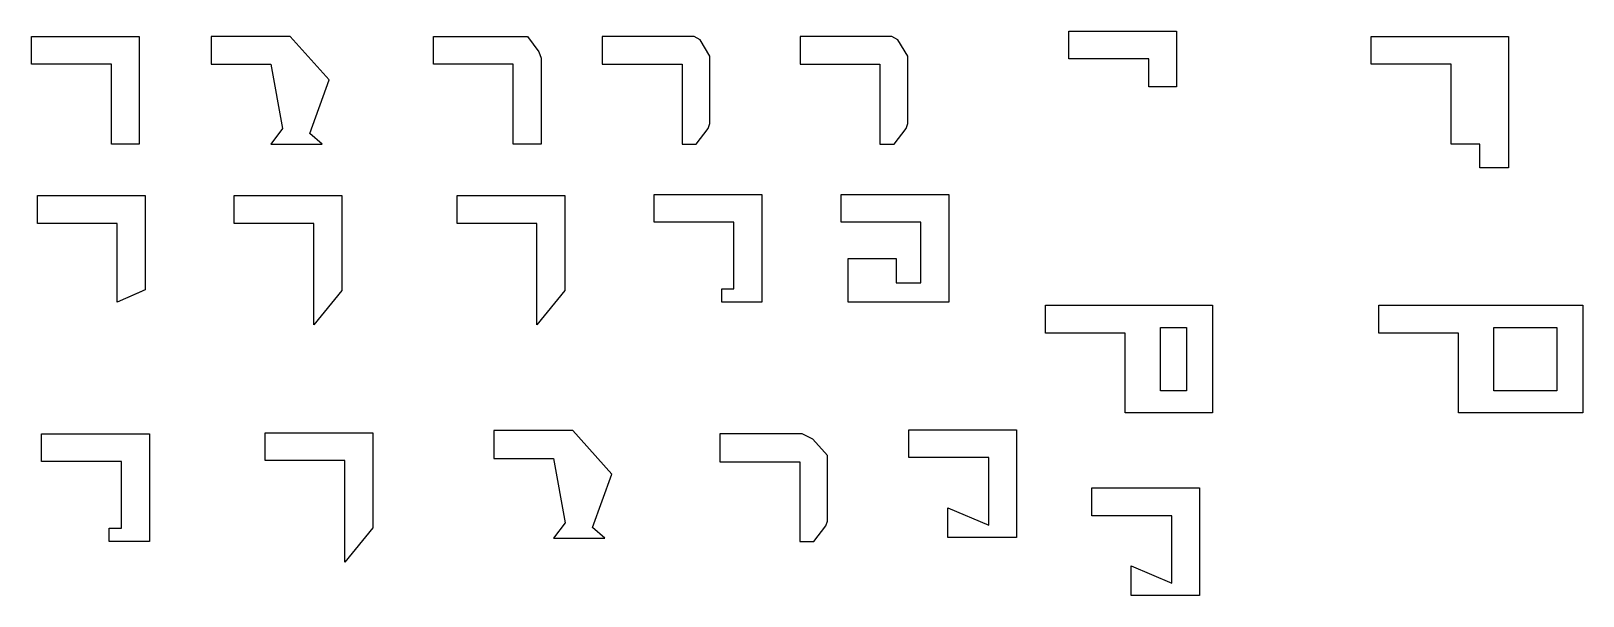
# Model space of a CAD drawing. Header units: millimetres. Extents: x -39580 to 198652, y -46837 to 40673.
# Drawn here: x 115065 to 198652, y 2540 to 32979 of the extents above; entities that cross this region are included whole.
import ezdxf

# ---------------------------------------------------------------- set-up
doc = ezdxf.new("R2010")
doc.units = ezdxf.units.MM
doc.header["$LTSCALE"] = 10
doc.layers.add('DOOR', color=41, linetype='Continuous')
doc.layers.add('WALL', color=7, linetype='Continuous')

msp = doc.modelspace()

# ---------------------------------------------------------------- linework, layer by layer
at = {"layer": 'DOOR', "const_width": 50}
for points in [[(115089.9, 32592.3), (115089.9, 31492.3)], [(124763.5, 32592.3), (124763.5, 31492.3)], [(136738.2, 32592.3), (136738.2, 31492.3)], [(145832.8, 32592.3), (145832.8, 31492.3)], [(156488.3, 32592.3), (156488.3, 31492.3)], [(170962, 32879.3), (170962, 31779.3)], [(187246.2, 32592.3), (187246.2, 31492.3)], [(194647.2, 31891.7), (194647.2, 30791.7)], [(175262, 31179.3), (175262, 30079.3)], [(194647.2, 30557.7), (194647.2, 29457.7)], [(141038.2, 28092.3), (141038.2, 26992.3)], [(150132.8, 28392.3), (150132.8, 27292.3)], [(160788.3, 27991.2), (160788.3, 26891.2)], [(119489.9, 26892.3), (120589.9, 26892.3)], [(128713.5, 26892.3), (129813.5, 26892.3)], [(191916.5, 26892.3), (193016.5, 26892.3)], [(193157.9, 25612.8), (194257.9, 25612.8)], [(115408.5, 24014.3), (115408.5, 22914.3)], [(125996.9, 24014.3), (125996.9, 22914.3)], [(138012.5, 24014.3), (138012.5, 22914.3)], [(148621.4, 24072.6), (148621.4, 22972.6)], [(158695.1, 24078.6), (158695.1, 22978.6)], [(120110.6, 18545.1), (121117, 18989.1)], [(131033.8, 18057.1), (131726, 18912.1)], [(142868.7, 17833.8), (143560.8, 18688.8)], [(152742.2, 18372.6), (153842.2, 18372.6)], [(162815.9, 18378.6), (163915.9, 18378.6)], [(169697.9, 18101.1), (169697.9, 17001.1)], [(187651.6, 18101.1), (187651.6, 17001.1)], [(175897.9, 16501.1), (175897.9, 15401.1)], [(193851.6, 16501.1), (193851.6, 15401.1)], [(177297.9, 15001.1), (177297.9, 13901.1)], [(197251.6, 15001.1), (197251.6, 13901.1)], [(174097.9, 12401.1), (175197.9, 12401.1)], [(192051.6, 12401.1), (193151.6, 12401.1)], [(115636.8, 11179.3), (115636.8, 10079.3)], [(127668.5, 11233.5), (127668.5, 10133.5)], [(139986.4, 11353.1), (139986.4, 10253.1)], [(152166.2, 11172.9), (152166.2, 10072.9)], [(162344.4, 11392.5), (162344.4, 10292.5)], [(172206.1, 8265.1), (172206.1, 7165.1)], [(156466.2, 6971.9), (156466.2, 5871.9)], [(132493.3, 5014.1), (133185.4, 5869.1)], [(119541.9, 5479.3), (120641.9, 5479.3)], [(144377.2, 5653.1), (145477.2, 5653.1)], [(166465.2, 5692.5), (167591.6, 5692.5)], [(176053.3, 2565.1), (177453.3, 2565.1)]]:
    msp.add_lwpolyline(points, dxfattribs=at)
at = {"layer": 'WALL'}
for points in [[(115089.9, 32692.3), (120889.9, 32692.3), (120889.9, 26892.3), (119389.9, 26892.3), (119389.9, 31192.3), (115089.9, 31192.3)], [(124763.5, 32692.3), (124763.5, 31192.3), (127981.7, 31192.3), (128607.1, 27721.6), (127981.7, 26892.3), (130751.9, 26892.3), (130084.5, 27462.2), (131117, 30343.1), (129018.7, 32692.3)], [(136738.2, 32692.3), (141801.9, 32692.3), (142419.9, 31857), (142538.2, 31512), (142538.2, 26892.3), (141038.2, 26892.3), (141038.2, 31192.3), (136738.2, 31192.3)], [(145832.8, 32692.3), (145832.8, 31192.3), (150132.8, 31192.3), (150132.8, 26892.3), (150891.9, 26892.3), (151541.9, 27736), (151632.8, 27994), (151632.8, 31633), (151101.9, 32510), (150772.9, 32692.3)], [(156488.3, 32691.2), (156488.3, 31191.2), (160788.3, 31191.2), (160788.3, 26891.2), (161547.4, 26891.2), (162197.4, 27734.9), (162288.3, 27992.9), (162288.3, 31631.9), (161757.4, 32508.9), (161428.4, 32691.2)], [(170962, 32979.3), (176762, 32979.3), (176762, 29979.3), (175262, 29979.3), (175262, 31479.3), (170962, 31479.3)], [(187246.2, 32692.3), (194647.2, 32692.3), (194647.2, 25612.8), (193096.7, 25612.8), (193096.7, 26892.3), (191546.2, 26892.3), (191546.2, 31192.3), (187246.2, 31192.3)], [(115408.5, 24114.3), (121208.5, 24114.3), (121208.5, 19029.5), (119708.5, 18367.7), (119708.5, 22614.3), (115408.5, 22614.3)], [(125996.9, 24114.3), (131796.9, 24114.3), (131796.9, 18999.7), (130296.9, 17146.7), (130296.9, 22614.3), (125996.9, 22614.3)], [(138012.5, 24114.3), (143812.5, 24114.3), (143812.5, 18999.7), (142312.5, 17146.7), (142312.5, 22614.3), (138012.5, 22614.3)], [(148621.4, 24172.6), (154421.4, 24172.6), (154421.4, 18372.6), (152265.4, 18372.6), (152265.4, 19083.6), (152921.4, 19083.6), (152921.4, 22672.6), (148621.4, 22672.6)], [(158695.1, 24178.6), (164495.1, 24178.6), (164495.1, 18378.6), (159077, 18378.6), (159077, 20726.7), (161668.9, 20726.7), (161668.9, 19404.6), (162995.1, 19404.6), (162995.1, 22678.6), (158695.1, 22678.6)], [(169697.9, 18201.1), (178697.9, 18201.1), (178697.9, 12401.1), (173997.9, 12401.1), (173997.9, 16701.1), (169697.9, 16701.1)], [(187651.6, 18201.1), (198651.6, 18201.1), (198651.6, 12401.1), (191951.6, 12401.1), (191951.6, 16701.1), (187651.6, 16701.1)], [(175897.9, 17001.1), (177297.9, 17001.1), (177297.9, 13601.1), (175897.9, 13601.1)], [(193851.6, 17001.1), (197251.6, 17001.1), (197251.6, 13601.1), (193851.6, 13601.1)], [(115636.8, 11279.3), (121436.8, 11279.3), (121436.8, 5479.3), (119280.9, 5479.3), (119280.9, 6190.3), (119936.8, 6190.3), (119936.8, 9779.3), (115636.8, 9779.3)], [(127668.5, 11333.5), (133468.5, 11333.5), (133468.5, 6218.9), (131968.5, 4365.9), (131968.5, 9833.5), (127668.5, 9833.5)], [(139986.4, 11453.1), (139986.4, 9953.1), (143204.6, 9953.1), (143830, 6482.3), (143204.6, 5653.1), (145974.8, 5653.1), (145307.4, 6223), (146339.9, 9103.9), (144241.6, 11453.1)], [(152166.2, 11271.9), (152166.2, 9771.9), (156466.2, 9771.9), (156466.2, 5471.9), (157225.4, 5471.9), (157875.4, 6315.6), (157966.2, 6573.6), (157966.2, 10117), (157171.4, 10987.7), (156597.6, 11271.9)], [(162344.4, 11492.5), (168144.4, 11492.5), (168144.4, 5692.5), (164450.4, 5692.5), (164450.4, 7289.6), (166644.4, 6352.1), (166644.4, 9992.5), (162344.4, 9992.5)], [(172206.1, 8365.1), (178006.1, 8365.1), (178006.1, 2565.1), (174312.1, 2565.1), (174312.1, 4162.2), (176506.1, 3224.7), (176506.1, 6865.1), (172206.1, 6865.1)]]:
    msp.add_lwpolyline(points, close=True, dxfattribs=at)

doc.saveas('drawing.dxf')
